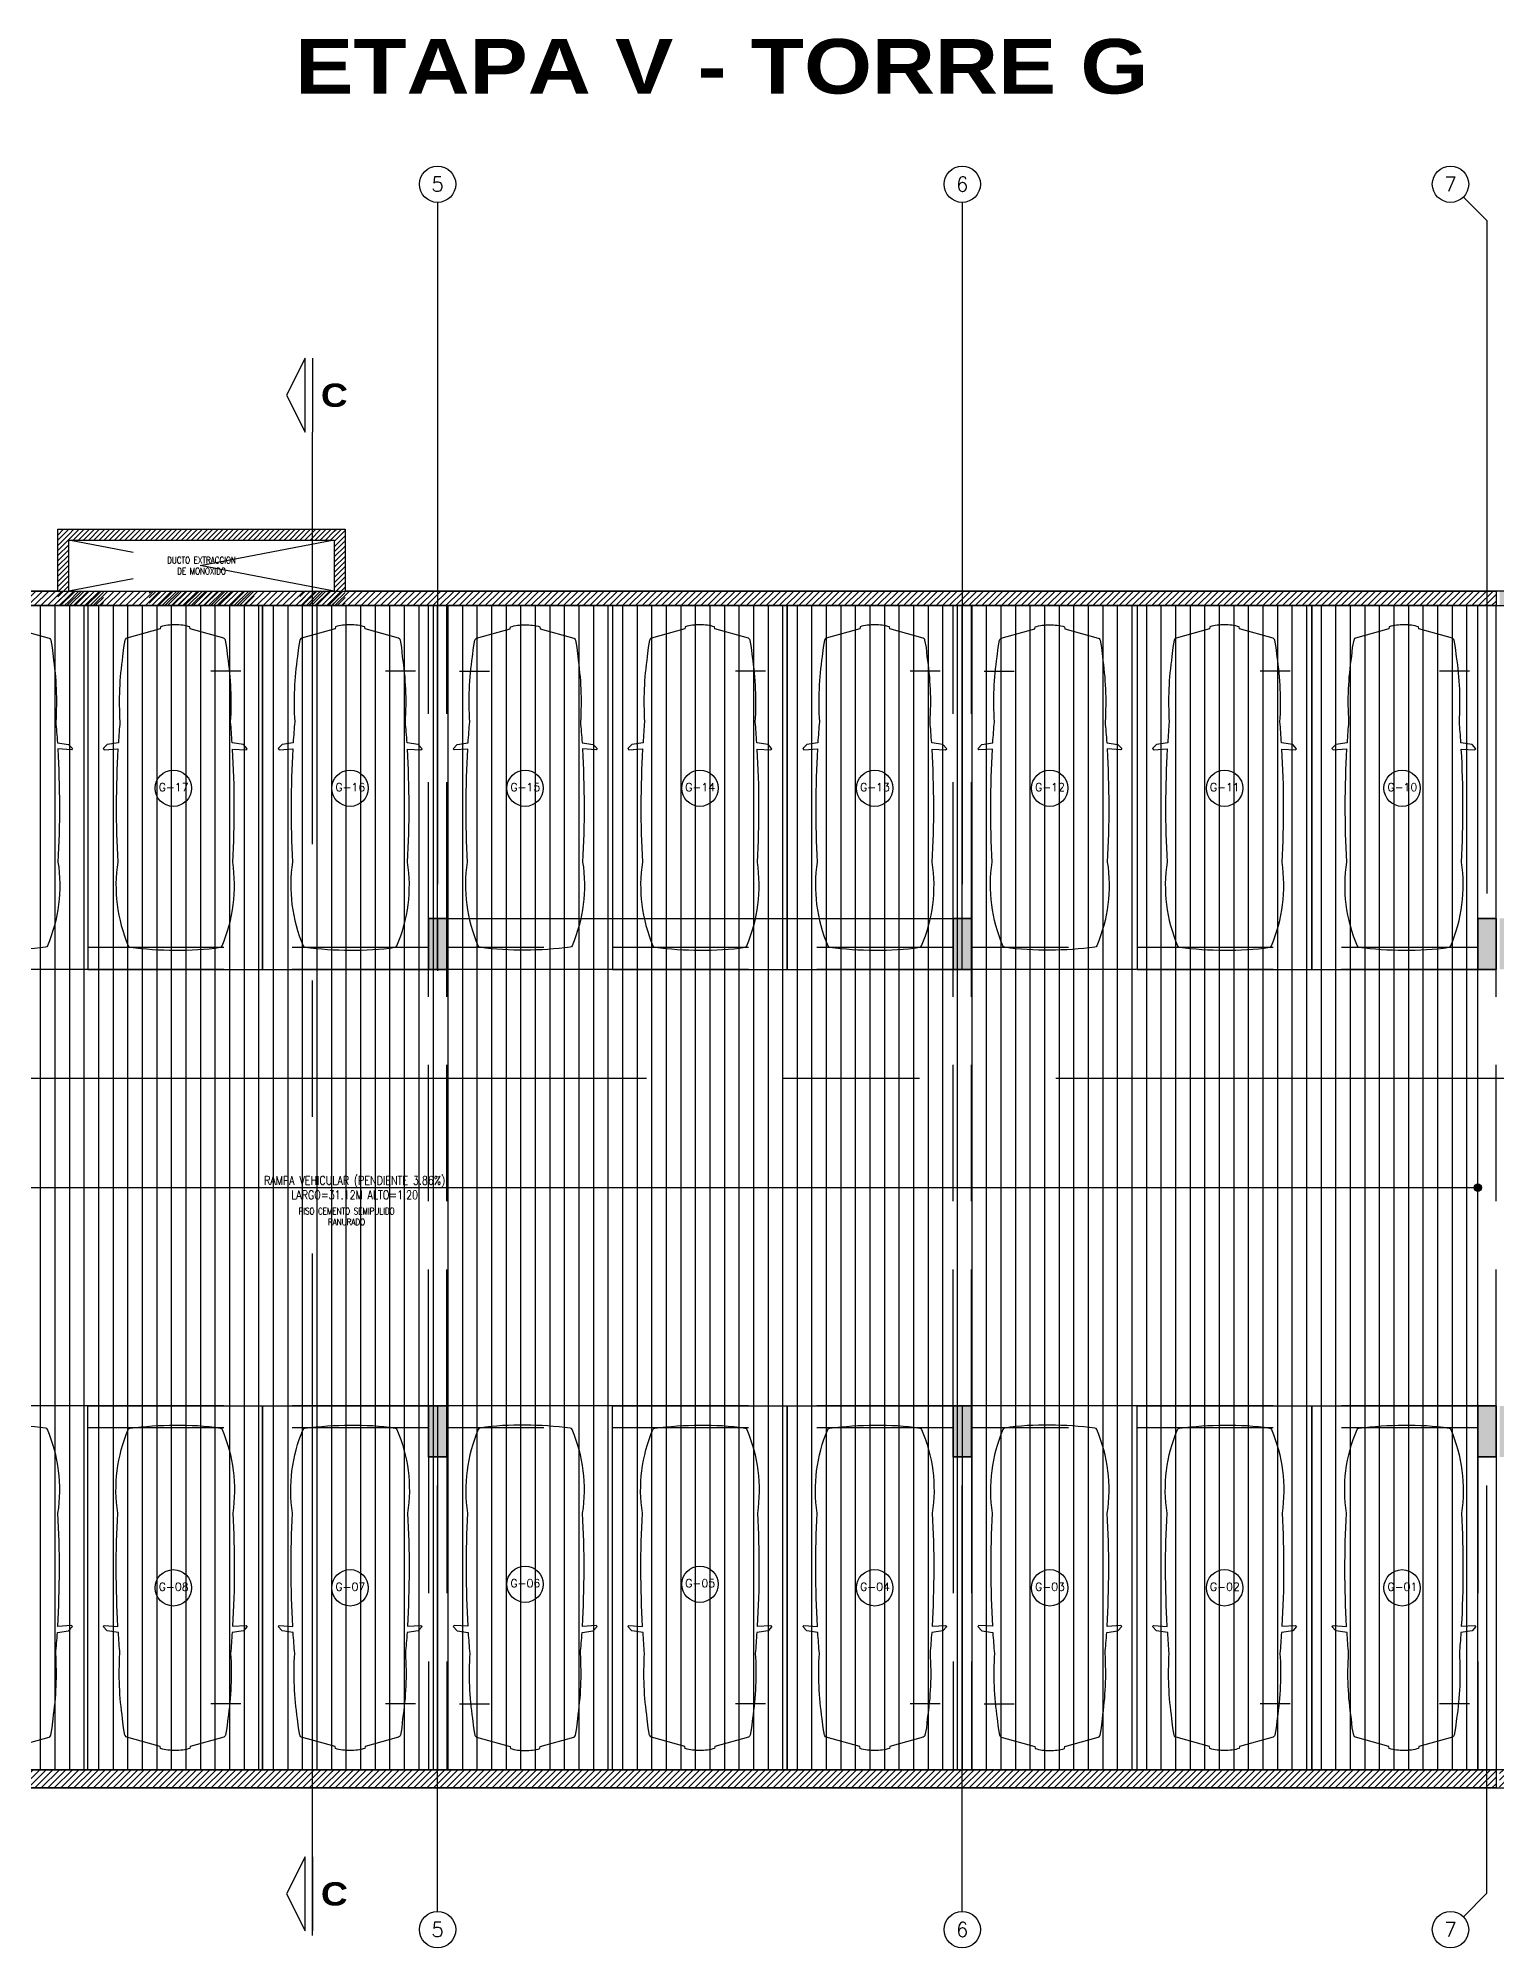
# Model space of a CAD drawing. Extents: x 226317 to 226469, y 8188101 to 8188260.
# Drawn here: x 226368.43 to 226388.48, y 8188189.46 to 8188215.71 of the extents above; entities that cross this region are included whole.
import ezdxf
from ezdxf.enums import TextEntityAlignment as Align

# ---------------------------------------------------------------- set-up
doc = ezdxf.new("R2010")
doc.units = 0
doc.header["$LTSCALE"] = 15
for name, pattern in [('CENTER', [2, 1.25, -0.25, 0.25, -0.25]), ('HIDDEN2', [0.1875, 0.125, -0.0625]), ('PHANTOM', [2.5, 1.25, -0.25, 0.25, -0.25, 0.25, -0.25]), ('PHANTOM2', [1.25, 0.625, -0.125, 0.125, -0.125, 0.125, -0.125])]:
    doc.linetypes.add(name, pattern=pattern)
doc.layers.get('0').update_dxf_attribs({"color": 250})
for name, color, linetype in [('A-EJES', 250, 'PHANTOM'), ('A-ESTRUCTURA-HATCH', 250, 'Continuous'), ('A-ESTRUCTURA-MUROS', 252, 'Continuous'), ('A-ESTRUCTURA-VIGAS', 250, 'HIDDEN2'), ('A-HATCH', 250, 'Continuous'), ('A-LINEAS', 250, 'Continuous'), ('A-MOBILIARIO', 250, 'Continuous'), ('A-NUMERO ESTAC', 250, 'Continuous'), ('A-PROYECCIONES', 250, 'HIDDEN2'), ('A-TEXTO-ACABADO PISO', 250, 'Continuous'), ('A-TEXTO-AMBIENTES', 252, 'Continuous'), ('A-TEXTO-INDICACIONES', 250, 'Continuous'), ('A_50_CortesElev', 250, 'CENTER'), ('Cotas', 250, 'Continuous'), ('L11 Borde Laminas y Ejes', 150, 'Continuous'), ('MURO CF 120', 250, 'Continuous')]:
    doc.layers.add(name, color=color, linetype=linetype)
doc.layers.add('A-ESTRUCTURA-PLACAS', color=252, linetype='Continuous', lineweight=35)
doc.layers.add('A-MUROS', color=252, linetype='Continuous', lineweight=30)
doc.styles.add('R160-75', font='ariblk.ttf', dxfattribs={"height": 0.6})
doc.styles.add('ROMANS', font='romans.shx', dxfattribs={"width": 0.8})
pattern_1 = [(45, (226441.93555, 8188203.057414), (-0.03535534, 0.03535534), [])]

# ---------------------------------------------------------------- blocks, each defined once
blk = doc.blocks.new('*U78')
at = {"ltscale": 0.5}
blk.add_line((2.1, 4.097), (1.687, 4.097), dxfattribs=at)
blk.add_lwpolyline([(0, 0), (2.4, 0), (2.4, 5), (0, 5)], close=True, dxfattribs=at)
blk.add_lwpolyline([(1.988, 3.029), (2.175, 3.018), (2.189, 3.033), (2.136, 3.092), (1.982, 3.115, 0.005253), (1.961, 3.403, 0.053235), (1.923, 4.298), (1.91, 4.424), (1.891, 4.525), (1.886, 4.535, 0.218656), (1.867, 4.551), (1.406, 4.68), (1.402, 4.708, 0.091554), (1.2, 4.734, 0.09162), (0.998, 4.709), (0.994, 4.682), (0.533, 4.552, 0.218656), (0.514, 4.536), (0.509, 4.527), (0.49, 4.425), (0.477, 4.3, 0.053235), (0.439, 3.404, 0.005253), (0.418, 3.116), (0.264, 3.093), (0.211, 3.034), (0.225, 3.019), (0.412, 3.03, 0.028265), (0.41, 1.476, 0.139924), (0.555, 0.325, 0.272148), (0.579, 0.306, 0.035353), (1.2, 0.266, 0.045639), (1.819, 0.305, 0.272148), (1.843, 0.324, 0.139889), (1.99, 1.475, 0.028265)], format="xyb", close=True, dxfattribs=at)
blk = doc.blocks.new('*U104')
at = {"ltscale": 0.5}
blk.add_line((2.165, 4.097), (1.752, 4.097), dxfattribs=at)
blk.add_lwpolyline([(0, 0), (2.53, 0), (2.53, 5), (0, 5)], close=True, dxfattribs=at)
blk.add_lwpolyline([(2.053, 3.029), (2.24, 3.018), (2.254, 3.033), (2.201, 3.092), (2.047, 3.115, 0.005253), (2.026, 3.403, 0.053235), (1.988, 4.298), (1.975, 4.424), (1.956, 4.525), (1.951, 4.535, 0.218656), (1.932, 4.551), (1.471, 4.68), (1.467, 4.708, 0.091554), (1.265, 4.734, 0.09162), (1.063, 4.709), (1.059, 4.682), (0.598, 4.552, 0.218656), (0.579, 4.536), (0.574, 4.527), (0.555, 4.425), (0.542, 4.3, 0.053235), (0.504, 3.404, 0.005253), (0.483, 3.116), (0.329, 3.093), (0.276, 3.034), (0.29, 3.019), (0.477, 3.03, 0.028265), (0.475, 1.476, 0.139924), (0.62, 0.325, 0.272148), (0.644, 0.306, 0.035353), (1.265, 0.266, 0.045639), (1.884, 0.305, 0.272148), (1.908, 0.324, 0.139889), (2.055, 1.475, 0.028265)], format="xyb", close=True, dxfattribs=at)
blk = doc.blocks.new('*U79')
at = {"ltscale": 0.5}
blk.add_line((2.102, 4.097), (1.69, 4.097), dxfattribs=at)
blk.add_lwpolyline([(0, 0), (2.405, 0), (2.405, 5), (0, 5)], close=True, dxfattribs=at)
blk.add_lwpolyline([(1.99, 3.029), (2.177, 3.018), (2.191, 3.033), (2.138, 3.092), (1.985, 3.115, 0.005253), (1.963, 3.403, 0.053235), (1.925, 4.298), (1.912, 4.424), (1.893, 4.525), (1.889, 4.535, 0.218656), (1.87, 4.551), (1.408, 4.68), (1.405, 4.708, 0.091554), (1.203, 4.734, 0.09162), (1, 4.709), (0.997, 4.682), (0.535, 4.552, 0.218656), (0.516, 4.536), (0.512, 4.527), (0.493, 4.425), (0.48, 4.3, 0.053235), (0.442, 3.404, 0.005253), (0.42, 3.116), (0.267, 3.093), (0.214, 3.034), (0.228, 3.019), (0.415, 3.03, 0.028265), (0.412, 1.476, 0.139924), (0.557, 0.325, 0.272148), (0.581, 0.306, 0.035353), (1.203, 0.266, 0.045639), (1.822, 0.305, 0.272148), (1.846, 0.324, 0.139889), (1.993, 1.475, 0.028265)], format="xyb", close=True, dxfattribs=at)
blk = doc.blocks.new('*U90')
at = {"ltscale": 0.5}
blk.add_line((2.165, 4.097), (1.752, 4.097), dxfattribs=at)
blk.add_lwpolyline([(0, 0), (2.53, 0), (2.53, 5), (0, 5)], close=True, dxfattribs=at)
blk.add_lwpolyline([(2.053, 3.029), (2.24, 3.018), (2.254, 3.033), (2.201, 3.092), (2.047, 3.115, 0.005253), (2.026, 3.403, 0.053235), (1.988, 4.298), (1.975, 4.424), (1.956, 4.525), (1.951, 4.535, 0.218656), (1.932, 4.551), (1.471, 4.68), (1.467, 4.708, 0.091554), (1.265, 4.734, 0.09162), (1.063, 4.709), (1.059, 4.682), (0.598, 4.552, 0.218656), (0.579, 4.536), (0.574, 4.527), (0.555, 4.425), (0.542, 4.3, 0.053235), (0.504, 3.404, 0.005253), (0.483, 3.116), (0.329, 3.093), (0.276, 3.034), (0.29, 3.019), (0.477, 3.03, 0.028265), (0.475, 1.476, 0.139924), (0.62, 0.325, 0.272148), (0.644, 0.306, 0.035353), (1.265, 0.266, 0.045639), (1.884, 0.305, 0.272148), (1.908, 0.324, 0.139889), (2.055, 1.475, 0.028265)], format="xyb", close=True, dxfattribs=at)
blk = doc.blocks.new('*U99')
at = {"ltscale": 0.5}
blk.add_line((2.1, 4.097), (1.687, 4.097), dxfattribs=at)
blk.add_lwpolyline([(0, 0), (2.4, 0), (2.4, 5), (0, 5)], close=True, dxfattribs=at)
blk.add_lwpolyline([(1.988, 3.029), (2.175, 3.018), (2.189, 3.033), (2.136, 3.092), (1.982, 3.115, 0.005253), (1.961, 3.403, 0.053235), (1.923, 4.298), (1.91, 4.424), (1.891, 4.525), (1.886, 4.535, 0.218656), (1.867, 4.551), (1.406, 4.68), (1.402, 4.708, 0.091554), (1.2, 4.734, 0.09162), (0.998, 4.709), (0.994, 4.682), (0.533, 4.552, 0.218656), (0.514, 4.536), (0.509, 4.527), (0.49, 4.425), (0.477, 4.3, 0.053235), (0.439, 3.404, 0.005253), (0.418, 3.116), (0.264, 3.093), (0.211, 3.034), (0.225, 3.019), (0.412, 3.03, 0.028265), (0.41, 1.476, 0.139924), (0.555, 0.325, 0.272148), (0.579, 0.306, 0.035353), (1.2, 0.266, 0.045639), (1.819, 0.305, 0.272148), (1.843, 0.324, 0.139889), (1.99, 1.475, 0.028265)], format="xyb", close=True, dxfattribs=at)
blk = doc.blocks.new('*U100')
at = {"ltscale": 0.5}
blk.add_line((2.103, 4.097), (1.69, 4.097), dxfattribs=at)
blk.add_lwpolyline([(0, 0), (2.405, 0), (2.405, 5), (0, 5)], close=True, dxfattribs=at)
blk.add_lwpolyline([(1.99, 3.029), (2.177, 3.018), (2.191, 3.033), (2.138, 3.092), (1.985, 3.115, 0.005253), (1.963, 3.403, 0.053235), (1.925, 4.298), (1.912, 4.424), (1.893, 4.525), (1.889, 4.535, 0.218656), (1.87, 4.551), (1.408, 4.68), (1.405, 4.708, 0.091554), (1.203, 4.734, 0.09162), (1, 4.709), (0.997, 4.682), (0.535, 4.552, 0.218656), (0.516, 4.536), (0.512, 4.527), (0.493, 4.425), (0.48, 4.3, 0.053235), (0.442, 3.404, 0.005253), (0.42, 3.116), (0.267, 3.093), (0.214, 3.034), (0.228, 3.019), (0.415, 3.03, 0.028265), (0.412, 1.476, 0.139924), (0.557, 0.325, 0.272148), (0.581, 0.306, 0.035353), (1.203, 0.266, 0.045639), (1.822, 0.305, 0.272148), (1.846, 0.324, 0.139889), (1.993, 1.475, 0.028265)], format="xyb", close=True, dxfattribs=at)
blk = doc.blocks.new('EST P1')
at = {"layer": 'A-ESTRUCTURA-HATCH'}
h = blk.add_hatch(dxfattribs=at)
h.set_pattern_fill('ANSI31', color=256, scale=0.02)
h.set_pattern_definition([(45, (-226392.07709, -8188203.05961), (-0.04490128060535, 0.04490128060535), [])])
h.paths.add_polyline_path([(-3.61, 5.05), (-3.61, 4.85), (-44.785, 4.85), (-44.785, -0.15), (-46.99, -0.15), (-46.99, -11.15), (-3.61, -11.15), (-3.61, -11.4), (-47.24, -11.4), (-47.24, 0.15), (-45.035, 0.15), (-45.035, 5.05)])
h.paths.add_polyline_path([(5.876, 4.85), (5.876, 5.05), (35.53, 5.05), (35.53, 4.85)])
h.paths.add_polyline_path([(47.915, 5.05), (35.58, 5.05), (35.58, 4.85), (47.915, 4.85)])
h.paths.add_polyline_path([(51.865, 4.85), (53.376, 4.85), (53.376, 5.05), (51.865, 5.05)])
edge = h.paths.add_edge_path()
edge.add_arc((63.301, -0.15), 9.7, 360, 540)
edge.add_line((53.601, -0.15), (53.801, -0.15))
edge.add_arc((63.301, -0.15), 9.5, 0.9047, 180, ccw=False)
edge.add_line((72.799, 0), (70.351, 0))
edge.add_line((70.351, 0), (70.351, -0.15))
edge.add_line((70.351, -0.15), (73.001, -0.15))
edge = h.paths.add_edge_path(flags=0)
edge.add_arc((63.301, -0.15), 3.3, 0.0009, 49.9947)
edge.add_line((65.422, 2.378), (65.422, -0.15))
edge.add_line((65.422, -0.15), (65.272, -0.15))
edge.add_line((65.272, -0.15), (65.272, 2.496))
edge.add_arc((63.301, -0.15), 3.3, 53.3166, 180)
edge.add_line((60.001, -0.15), (59.801, -0.15))
edge.add_arc((63.301, -0.15), 3.5, 2.4574, 179.9999, ccw=False)
edge.add_line((66.797, 0), (69.451, 0))
edge.add_line((69.451, 0), (69.451, -0.15))
edge.add_line((69.451, -0.15), (66.601, -0.15))
h.paths.add_polyline_path([(-3.56, -11.15), (35.53, -11.15), (35.53, -11.4), (-3.56, -11.4)])
h.paths.add_polyline_path([(35.58, -11.15), (71.88, -11.15), (71.88, -11.4), (35.58, -11.4)])
h = blk.add_hatch(color=256, dxfattribs=at)
h.dxf.hatch_style = 1
h.paths.add_polyline_path([(51.865, 5.05), (47.915, 5.05), (47.915, -0.15), (50.25, -0.15), (50.25, 0), (48.065, 0), (48.065, 2.05), (51.865, 2.05), (51.865, 2.2), (48.065, 2.2), (48.065, 4.85), (51.715, 4.85), (51.715, 3.2), (51.865, 3.2)])
h.paths.add_polyline_path([(1.925, -0.151), (-0.175, -0.151), (-0.175, 4.85), (-3.56, 4.85), (-3.56, 5.05), (3.775, 5.05), (3.775, 1.9), (3.625, 1.9), (3.625, 4.85), (-0.025, 4.85), (-0.025, 2.2), (1.925, 2.2), (1.925, 2.05), (-0.025, 2.05), (-0.025, 0), (1.925, -0.001)])
h.paths.add_polyline_path([(71.63, -6.15), (71.88, -6.15), (71.88, -6.85), (71.63, -6.85)])
h.paths.add_polyline_path([(64.42, -6.15), (64.67, -6.15), (64.67, -6.85), (64.42, -6.85)])
h.paths.add_polyline_path([(57.21, -6.15), (57.46, -6.15), (57.46, -6.85), (57.21, -6.85)])
h.paths.add_polyline_path([(50, -6.15), (50.25, -6.15), (50.25, -6.85), (50, -6.85)])
h.paths.add_polyline_path([(42.79, -6.15), (43.04, -6.15), (43.04, -6.85), (42.79, -6.85)])
h.paths.add_polyline_path([(42.79, 0.55), (43.04, 0.55), (43.04, -0.15), (42.79, -0.15)])
h.paths.add_polyline_path([(35.58, -6.15), (35.83, -6.15), (35.83, -6.85), (35.58, -6.85)])
h.paths.add_polyline_path([(35.58, 0.55), (35.83, 0.55), (35.83, -0.15), (35.58, -0.15)])
h.paths.add_polyline_path([(35.28, -6.15), (35.53, -6.15), (35.53, -6.85), (35.28, -6.85)])
h.paths.add_polyline_path([(35.28, 0.55), (35.53, 0.55), (35.53, -0.15), (35.28, -0.15)])
h.paths.add_polyline_path([(30.28, -6.15), (30.53, -6.15), (30.53, -6.85), (30.28, -6.85)])
h.paths.add_polyline_path([(30.28, 0.55), (30.53, 0.55), (30.53, -0.15), (30.28, -0.15)])
h.paths.add_polyline_path([(23.07, -6.15), (23.32, -6.15), (23.32, -6.85), (23.07, -6.85)])
h.paths.add_polyline_path([(23.07, 0.55), (23.32, 0.55), (23.32, -0.15), (23.07, -0.15)])
h.paths.add_polyline_path([(18.07, -6.15), (18.32, -6.15), (18.32, -6.85), (18.07, -6.85)])
h.paths.add_polyline_path([(18.07, 0.55), (18.32, 0.55), (18.32, -0.15), (18.07, -0.15)])
h.paths.add_polyline_path([(10.86, -6.15), (11.11, -6.15), (11.11, -6.85), (10.86, -6.85)])
h.paths.add_polyline_path([(10.86, 0.55), (11.11, 0.55), (11.11, -0.15), (10.86, -0.15)])
h.paths.add_polyline_path([(3.65, -6.15), (3.9, -6.15), (3.9, -6.85), (3.65, -6.85)])
h.paths.add_polyline_path([(3.625, 0.55), (3.9, 0.55), (3.9, -0.15), (3.625, -0.15)])
h.paths.add_polyline_path([(-3.56, -6.15), (-3.31, -6.15), (-3.31, -6.85), (-3.56, -6.85)])
h.paths.add_polyline_path([(-3.56, 0.55), (-3.31, 0.55), (-3.31, -0.15), (-3.56, -0.15)])
h.paths.add_polyline_path([(-3.86, -6.15), (-3.61, -6.15), (-3.61, -6.85), (-3.86, -6.85)])
h.paths.add_polyline_path([(-3.86, 0.55), (-3.61, 0.55), (-3.61, -0.15), (-3.86, -0.15)])
h.paths.add_polyline_path([(-11.07, -6.15), (-10.82, -6.15), (-10.82, -6.85), (-11.07, -6.85)])
h.paths.add_polyline_path([(-11.07, 0.55), (-10.82, 0.55), (-10.82, -0.15), (-11.07, -0.15)])
h.paths.add_polyline_path([(-18.28, -6.15), (-18.03, -6.15), (-18.03, -6.85), (-18.28, -6.85)])
h.paths.add_polyline_path([(-18.28, 0.55), (-18.03, 0.55), (-18.03, -0.15), (-18.28, -0.15)])
h.paths.add_polyline_path([(-25.49, -6.15), (-25.24, -6.15), (-25.24, -6.85), (-25.49, -6.85)])
h.paths.add_polyline_path([(-25.49, 0.55), (-25.24, 0.55), (-25.24, -0.15), (-25.49, -0.15)])
h.paths.add_polyline_path([(-32.7, -6.15), (-32.45, -6.15), (-32.45, -6.85), (-32.7, -6.85)])
h.paths.add_polyline_path([(-32.7, 0.55), (-32.45, 0.55), (-32.45, -0.15), (-32.7, -0.15)])
h.paths.add_polyline_path([(-39.91, -6.15), (-39.66, -6.15), (-39.66, -6.85), (-39.91, -6.85)])
h.paths.add_polyline_path([(-39.91, 0.55), (-39.66, 0.55), (-39.66, -0.15), (-39.91, -0.15)])
at = {"layer": 'A-ESTRUCTURA-MUROS'}
blk.add_lwpolyline([(-3.61, 5.05), (-3.61, 4.85), (-44.785, 4.85), (-44.785, -0.15), (-46.99, -0.15), (-46.99, -11.15), (-3.61, -11.15), (-3.61, -11.4), (-47.24, -11.4), (-47.24, 0.15), (-45.035, 0.15), (-45.035, 5.05)], close=True, dxfattribs=at)
at = {"layer": 'A-ESTRUCTURA-PLACAS'}
for points in [[(-18.28, 0.55), (-18.03, 0.55), (-18.03, -0.15), (-18.28, -0.15)], [(-11.07, 0.55), (-10.82, 0.55), (-10.82, -0.15), (-11.07, -0.15)], [(-3.86, 0.55), (-3.61, 0.55), (-3.61, -0.15), (-3.86, -0.15)], [(-18.28, -6.15), (-18.03, -6.15), (-18.03, -6.85), (-18.28, -6.85)], [(-11.07, -6.15), (-10.82, -6.15), (-10.82, -6.85), (-11.07, -6.85)], [(-3.86, -6.15), (-3.61, -6.15), (-3.61, -6.85), (-3.86, -6.85)]]:
    blk.add_lwpolyline(points, close=True, dxfattribs=at)
at = {"layer": 'A-ESTRUCTURA-VIGAS'}
for points in [[(-18.28, 0.55), (-18.28, 4.85)], [(-18.03, 0.55), (-18.03, 4.85)], [(-11.07, 0.55), (-11.07, 4.85)], [(-10.82, 0.55), (-10.82, 4.85)], [(-3.86, 0.55), (-3.86, 4.85)], [(-3.61, 0.55), (-3.61, 4.85)], [(-18.28, 0.15), (-25.24, 0.15)], [(-11.07, 0.15), (-18.03, 0.15)], [(-3.86, 0.15), (-10.82, 0.15)], [(-18.28, -0.15), (-25.24, -0.15)], [(-18.28, -6.15), (-18.28, -0.15)], [(-18.03, -6.15), (-18.03, -0.15)], [(-11.07, -0.15), (-18.03, -0.15)], [(-11.07, -6.15), (-11.07, -0.15)], [(-10.82, -6.15), (-10.82, -0.15)], [(-3.86, -0.15), (-10.82, -0.15)], [(-3.86, -6.15), (-3.86, -0.15)], [(-3.61, -6.15), (-3.61, -0.15)], [(-18.28, -6.15), (-25.24, -6.15)], [(-11.07, -6.15), (-18.03, -6.15)], [(-3.86, -6.15), (-10.82, -6.15)], [(-18.28, -6.45), (-25.24, -6.45)], [(-11.07, -6.45), (-18.03, -6.45)], [(-3.86, -6.45), (-10.82, -6.45)], [(-18.28, -6.85), (-18.28, -11.15)], [(-18.03, -6.85), (-18.03, -11.15)], [(-11.07, -6.85), (-11.07, -11.15)], [(-10.82, -6.85), (-10.82, -11.15)], [(-3.86, -6.85), (-3.86, -11.15)], [(-3.61, -6.85), (-3.61, -11.15)]]:
    blk.add_lwpolyline(points, dxfattribs=at)
blk = doc.blocks.new('EJES 1P')
at = {"layer": 'A-EJES', "linetype": 'PHANTOM2'}
for p, q in [((40.951, 5.416), (41.274, 5.092)), ((40.951, -18.221), (41.274, -17.898))]:
    blk.add_line(p, q, dxfattribs=at)
for points in [[(26.854, 5.345), (26.854, -4.158)], [(34.064, 5.345), (34.064, -4.158)], [(41.274, 5.092), (41.274, -4.158)], [(26.854, -18.151), (26.854, -12.292)], [(34.064, -18.151), (34.064, -12.292)], [(41.274, -17.898), (41.274, -12.292)]]:
    blk.add_lwpolyline(points, dxfattribs=at)
at = {"layer": 'A-EJES', "linetype": 'Continuous'}
for centre in [(26.854, 5.592), (34.064, 5.592), (40.774, 5.592), (26.854, -18.398), (34.064, -18.398), (40.774, -18.398)]:
    blk.add_circle(centre, 0.25, dxfattribs=at)
at = {"layer": 'A-EJES', "linetype": 'Continuous', "style": 'ROMANS'}
for s, p in [('5', (26.854, 5.592)), ('6', (34.064, 5.592)), ('7', (40.774, 5.592)), ('5', (26.854, -18.398)), ('6', (34.064, -18.398)), ('7', (40.774, -18.398))]:
    blk.add_text(s, height=0.2, dxfattribs=at).set_placement(p, align=Align.MIDDLE_CENTER)
blk = doc.blocks.new('*U67')
blk.add_line((-3, -5.08), (-3, 5.08))
blk.add_lwpolyline([(-4.02, 5.08), (-4.02, -5.08), (-6.56, 0)], close=True)
at = {"linetype": 'Continuous', "style": 'R160-75'}
blk.add_attdef('A', text='', height=0.3, dxfattribs=at).set_placement((0, 0), align=Align.MIDDLE_CENTER)
blk = doc.blocks.new('Cortes-Elev.')
at = {"layer": 'A_50_CortesElev', "linetype": 'CENTER', "ltscale": 0.5}
for points in [[(9.341, 16.576), (9.341, 37.239)], [(103.931, 28.354), (-19.094, 28.354)]]:
    blk.add_lwpolyline(points, dxfattribs=at)
ref = blk.add_blockref('*U67', (9.641, 37.747), dxfattribs=dict(at, xscale=-0.1000000000000001, yscale=0.1000000000000001, zscale=-0.1000000000000001, rotation=180))
ref.add_attrib('A', 'C', dxfattribs={"layer": '0', "linetype": 'Continuous', "extrusion": (0, 0, -1), "height": 0.32, "rotation": 180, "style": 'R160-75'}).set_placement((-9.641, 37.747), align=Align.MIDDLE)
ref = blk.add_blockref('*U67', (9.641, 17.148), dxfattribs=dict(at, xscale=-0.1000000000000001, yscale=0.1000000000000001, zscale=-0.1000000000000001, rotation=180))
ref.add_attrib('A', 'C', dxfattribs={"layer": '0', "linetype": 'Continuous', "extrusion": (0, 0, -1), "height": 0.32, "rotation": 180, "style": 'R160-75'}).set_placement((-9.641, 17.148), align=Align.MIDDLE)
blk = doc.blocks.new('EJE')
at = {"linetype": 'Continuous'}
blk.add_circle((0, 0), 0.5, dxfattribs=at)
at = {"layer": 'A-TEXTO-INDICACIONES', "style": 'ROMANS'}
blk.add_attdef('EJE', text='', height=0.22, rotation=0, dxfattribs=at).set_placement((0.007, 0.028), align=Align.MIDDLE_CENTER)

msp = doc.modelspace()

# ---------------------------------------------------------------- hatches: boundary and pattern name
h = msp.add_hatch(color=8)
h.dxf.hatch_style = 1
edge = h.paths.add_edge_path()
edge.add_arc((226388.2171, 8188199.9096), 0.05, 0, 360)
at = {"layer": 'A-HATCH'}
h = msp.add_hatch(dxfattribs=at)
h.set_pattern_fill('_USER', color=8, scale=0.2, angle=90, pattern_type=0)
h.set_pattern_definition([(90, (226388.4671, 8188199.90955), (-0.2, 1e-17), [])])
h.paths.add_polyline_path([(226357.0971, 8188207.9096), (226357.0971, 8188191.9096), (226388.2171, 8188191.9096), (226388.2171, 8188207.9096)])
at = {"layer": 'MURO CF 120'}
h = msp.add_hatch(dxfattribs=at)
h.set_pattern_fill('_USER', color=8, scale=0.05, angle=45, style=0, pattern_type=0)
h.set_pattern_definition(pattern_1)
h.paths.add_polyline_path([(226368.8527, 8188207.9096), (226368.7027, 8188207.9096), (226368.7027, 8188208.9596), (226368.8527, 8188208.9596)])
h = msp.add_hatch(dxfattribs=at)
h.set_pattern_fill('_USER', color=8, scale=0.05, angle=45, style=0, pattern_type=0)
h.set_pattern_definition(pattern_1)
h.paths.add_polyline_path([(226372.5027, 8188208.9595), (226368.8527, 8188208.9596), (226368.8527, 8188208.8096), (226372.5028, 8188208.8096)])
h = msp.add_hatch(dxfattribs=at)
h.set_pattern_fill('_USER', color=8, scale=0.05, angle=45, style=0, pattern_type=0)
h.set_pattern_definition(pattern_1)
h.paths.add_polyline_path([(226372.5028, 8188207.9096), (226372.6528, 8188207.9096), (226372.6527, 8188208.9594), (226372.5027, 8188208.9594)])
h = msp.add_hatch(dxfattribs=at)
h.set_pattern_fill('_USER', color=8, scale=0.05, angle=45, style=0, pattern_type=0)
h.set_pattern_definition(pattern_1)
h.paths.add_polyline_path([(226369.3318, 8188208.1095), (226368.8527, 8188208.1097), (226368.8527, 8188207.9096), (226369.3319, 8188207.9096)])
h = msp.add_hatch(dxfattribs=at)
h.set_pattern_fill('_USER', color=8, scale=0.05, angle=45, style=0, pattern_type=0)
h.set_pattern_definition(pattern_1)
h.paths.add_polyline_path([(226371.4025, 8188208.1052), (226369.9594, 8188208.1054), (226369.9595, 8188207.9053), (226371.4025, 8188207.9053)])
h = msp.add_hatch(dxfattribs=at)
h.set_pattern_fill('_USER', color=8, scale=0.05, angle=45, style=0, pattern_type=0)
h.set_pattern_definition(pattern_1)
h.paths.add_polyline_path([(226372.5027, 8188208.1108), (226372.0301, 8188208.111), (226372.0301, 8188207.9109), (226372.5028, 8188207.9109)])

# ---------------------------------------------------------------- linework, layer by layer
at = {"color": 8}
msp.add_line((226357.0971, 8188199.9096), (226388.2171, 8188199.9096), dxfattribs=at)
msp.add_circle((226388.2171, 8188199.9096), 0.05, dxfattribs=at)
at = {"layer": 'A-LINEAS', "color": 8}
msp.add_lwpolyline([(226357.0971, 8188207.9096), (226357.0971, 8188191.9096), (226388.2171, 8188191.9096), (226388.2171, 8188207.9096)], close=True, dxfattribs=at)
at = {"layer": 'A-MUROS', "color": 8}
for p, q in [((226368.7027, 8188208.9596, 0), (226372.6528, 8188208.9594, 0)), ((226368.7027, 8188208.1096), (226368.7027, 8188208.9596, 0)), ((226372.6528, 8188208.9594), (226372.6528, 8188208.1096)), ((226368.8527, 8188208.8096), (226372.5028, 8188208.8096)), ((226368.8527, 8188208.1096), (226368.8527, 8188208.8096)), ((226372.5028, 8188208.8096), (226372.5028, 8188208.1096)), ((226368.7027, 8188208.1096), (226347.0421, 8188208.1096)), ((226368.8527, 8188208.1096), (226372.5028, 8188208.1096))]:
    msp.add_line(p, q, dxfattribs=at)
at = {"layer": 'A-MUROS'}
for p, q in [((226402.3871, 8188208.1096), (226372.6528, 8188208.1096)), ((226347.2921, 8188207.9096), (226391.9021, 8188207.9096)), ((226463.9571, 8188191.9096), (226345.0871, 8188191.9096)), ((226344.8371, 8188191.6596), (226463.9571, 8188191.6596))]:
    msp.add_line(p, q, dxfattribs=at)
at = {"layer": 'A-MUROS', "color": 8}
for points in [[(226373.7971, 8188202.9096), (226374.0471, 8188202.9096), (226374.0471, 8188203.6096), (226373.7971, 8188203.6096)], [(226381.0071, 8188202.9096), (226381.2571, 8188202.9096), (226381.2571, 8188203.6096), (226381.0071, 8188203.6096)], [(226388.2171, 8188202.9096), (226388.4671, 8188202.9096), (226388.4671, 8188203.6096), (226388.2171, 8188203.6096)], [(226373.7971, 8188196.9096), (226374.0471, 8188196.9096), (226374.0471, 8188196.2096), (226373.7971, 8188196.2096)], [(226381.0071, 8188196.9096), (226381.2571, 8188196.9096), (226381.2571, 8188196.2096), (226381.0071, 8188196.2096)], [(226388.2171, 8188196.9096), (226388.4671, 8188196.9096), (226388.4671, 8188196.2096), (226388.2171, 8188196.2096)]]:
    msp.add_lwpolyline(points, close=True, dxfattribs=at)
at = {"layer": 'A-PROYECCIONES', "color": 8}
for p, q in [((226372.5028, 8188208.8096), (226368.8527, 8188208.1096)), ((226372.5028, 8188208.1096), (226368.8527, 8188208.8096))]:
    msp.add_line(p, q, dxfattribs=at)
at = {"layer": 'Cotas', "color": 8}
for p, q in [((226373.9221, 8188203.6096), (226373.9221, 8188202.8885)), ((226374.0471, 8188203.6096), (226381.0071, 8188203.6096))]:
    msp.add_line(p, q, dxfattribs=at)

# ---------------------------------------------------------------- block references
msp.add_blockref('EST P1', (226392.0771, 8188203.0596))
at = {"layer": 'A-MOBILIARIO', "color": 8, "xscale": -1}
for name, p, rotation in [('*U79', (226369.1171, 8188202.9096), 359.9999992943568), ('*U79', (226376.3271, 8188202.9096), 359.9999992943568), ('*U79', (226383.5371, 8188202.9096), 359.9999992943568), ('*U78', (226369.1171, 8188196.9096), 179.9999992943567), ('*U79', (226371.5171, 8188196.9096), 179.9999992943567), ('*U78', (226376.3271, 8188196.9096), 179.9999992943567), ('*U79', (226378.7271, 8188196.9096), 179.9999992943567), ('*U78', (226383.5371, 8188196.9096), 179.9999992943567), ('*U104', (226385.9371, 8188196.9096), 179.9999992943567)]:
    msp.add_blockref(name, p, dxfattribs=dict(at, rotation=rotation))
at = {"layer": 'A-MOBILIARIO', "color": 8}
msp.add_blockref('*U99', (226369.1171, 8188202.9096), dxfattribs=at)
for name, p, rotation in [('*U100', (226371.5171, 8188202.9096), 7.056432374225115e-07), ('*U78', (226376.3271, 8188202.9096), 7.056432374225115e-07), ('*U79', (226378.7271, 8188202.9096), 7.056432374225115e-07), ('*U78', (226383.5371, 8188202.9096), 7.056432374225115e-07), ('*U90', (226385.9371, 8188202.9096), 7.056432374225115e-07), ('*U79', (226369.1171, 8188196.9096), 180.0000007056432), ('*U79', (226376.3271, 8188196.9096), 180.0000007056432), ('*U79', (226383.5371, 8188196.9096), 180.0000007056432)]:
    msp.add_blockref(name, p, dxfattribs=dict(at, rotation=rotation))
at = {"layer": 'A-NUMERO ESTAC', "color": 8, "xscale": 0.5, "yscale": 0.5, "zscale": 0.5}
for p, values in [((226370.2915, 8188205.4), {'EJE': 'G-17'}), ((226372.7194, 8188205.4001), {'EJE': 'G-16'}), ((226375.1245, 8188205.4), {'EJE': 'G-15'}), ((226377.527, 8188205.4), {'EJE': 'G-14'}), ((226379.9294, 8188205.4001), {'EJE': 'G-13'}), ((226382.3346, 8188205.4001), {'EJE': 'G-12'}), ((226384.7369, 8188205.4001), {'EJE': 'G-11'}), ((226387.1765, 8188205.4), {'EJE': 'G-10'}), ((226370.2915, 8188194.4094), {'EJE': 'G-08'}), ((226372.7194, 8188194.4095), {'EJE': 'G-07'}), ((226375.1245, 8188194.459), {'EJE': 'G-06'}), ((226377.527, 8188194.459), {'EJE': 'G-05'}), ((226379.9294, 8188194.4095), {'EJE': 'G-04'}), ((226382.3346, 8188194.4095), {'EJE': 'G-03'}), ((226384.7369, 8188194.4095), {'EJE': 'G-02'}), ((226387.1765, 8188194.4094), {'EJE': 'G-01'})]:
    msp.add_blockref('EJE', p, dxfattribs=at).add_auto_attribs(values)
at = {"layer": 'A-PROYECCIONES'}
msp.add_blockref('EJES 1P', (226347.0678, 8188208.1096), dxfattribs=at)
at = {"layer": 'A_50_CortesElev'}
msp.add_blockref('Cortes-Elev.', (226362.8621, 8188173.0552), dxfattribs=at)

# ---------------------------------------------------------------- texts
at = {"layer": 'A-TEXTO-ACABADO PISO', "color": 8, "insert": (226372.6707, 8188199.6328), "char_height": 0.09, "attachment_point": 2, "style": 'ROMANS'}
msp.add_mtext_dynamic_manual_height_columns('PISO CEMENTO SEMIPULIDO RANURADO', width=1.586307, gutter_width=12.5, heights=[0], dxfattribs=at)
at = {"layer": 'A-TEXTO-AMBIENTES', "color": 8, "insert": (226372.7821, 8188199.9096), "char_height": 0.12, "width": 7.191569, "attachment_point": 5, "style": 'ROMANS'}
msp.add_mtext('RAMPA VEHICULAR (PENDIENTE 3.86%)\\PLARGO=31.12M ALTO=1.20 ', dxfattribs=at)
at = {"layer": 'A-TEXTO-INDICACIONES', "color": 8, "insert": (226370.6777, 8188208.4596), "char_height": 0.09, "width": 1.073848, "attachment_point": 5, "style": 'ROMANS'}
msp.add_mtext('DUCTO EXTRACCION DE MONOXIDO{\\Q15; }', dxfattribs=at)
msp.add_mtext('DUCTO EXTRACCION DE MONOXIDO{\\Q15; }', dxfattribs=at)
at = {"layer": 'L11 Borde Laminas y Ejes', "color": 8, "style": 'R160-75'}
msp.add_text('ETAPA V - TORRE G', height=0.75, dxfattribs=at).set_placement((226377.8262, 8188214.9477), align=Align.CENTER)

doc.saveas('drawing.dxf')
